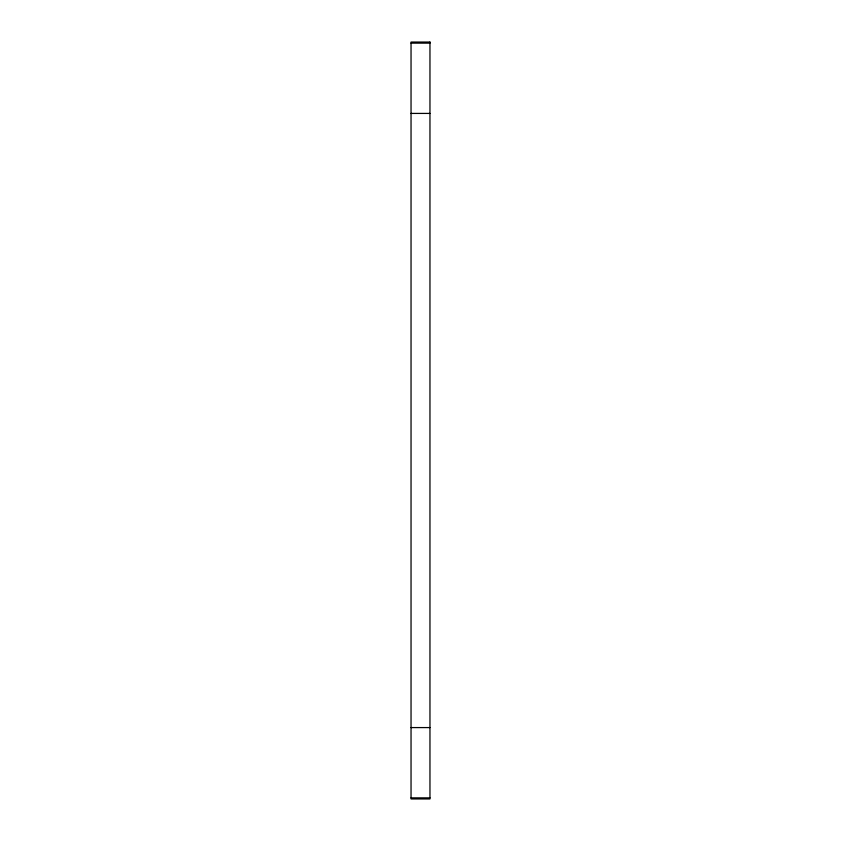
<?xml version="1.0" encoding="UTF-8"?>
<svg xmlns="http://www.w3.org/2000/svg" width="841" height="841" viewBox="0 0 841 841"><rect width="100%" height="100%" fill="white"/><g stroke="black" fill="none" stroke-linecap="round" stroke-linejoin="round"><path stroke-width="1.26" d="M411.039 43.133L429.961 43.133M411.039 113.419L429.961 113.419M411.039 727.581L429.961 727.581M411.039 797.867L429.961 797.867M429.961 42.05L411.039 42.05L411.039 798.95L429.961 798.95L429.961 42.05"/></g></svg>
